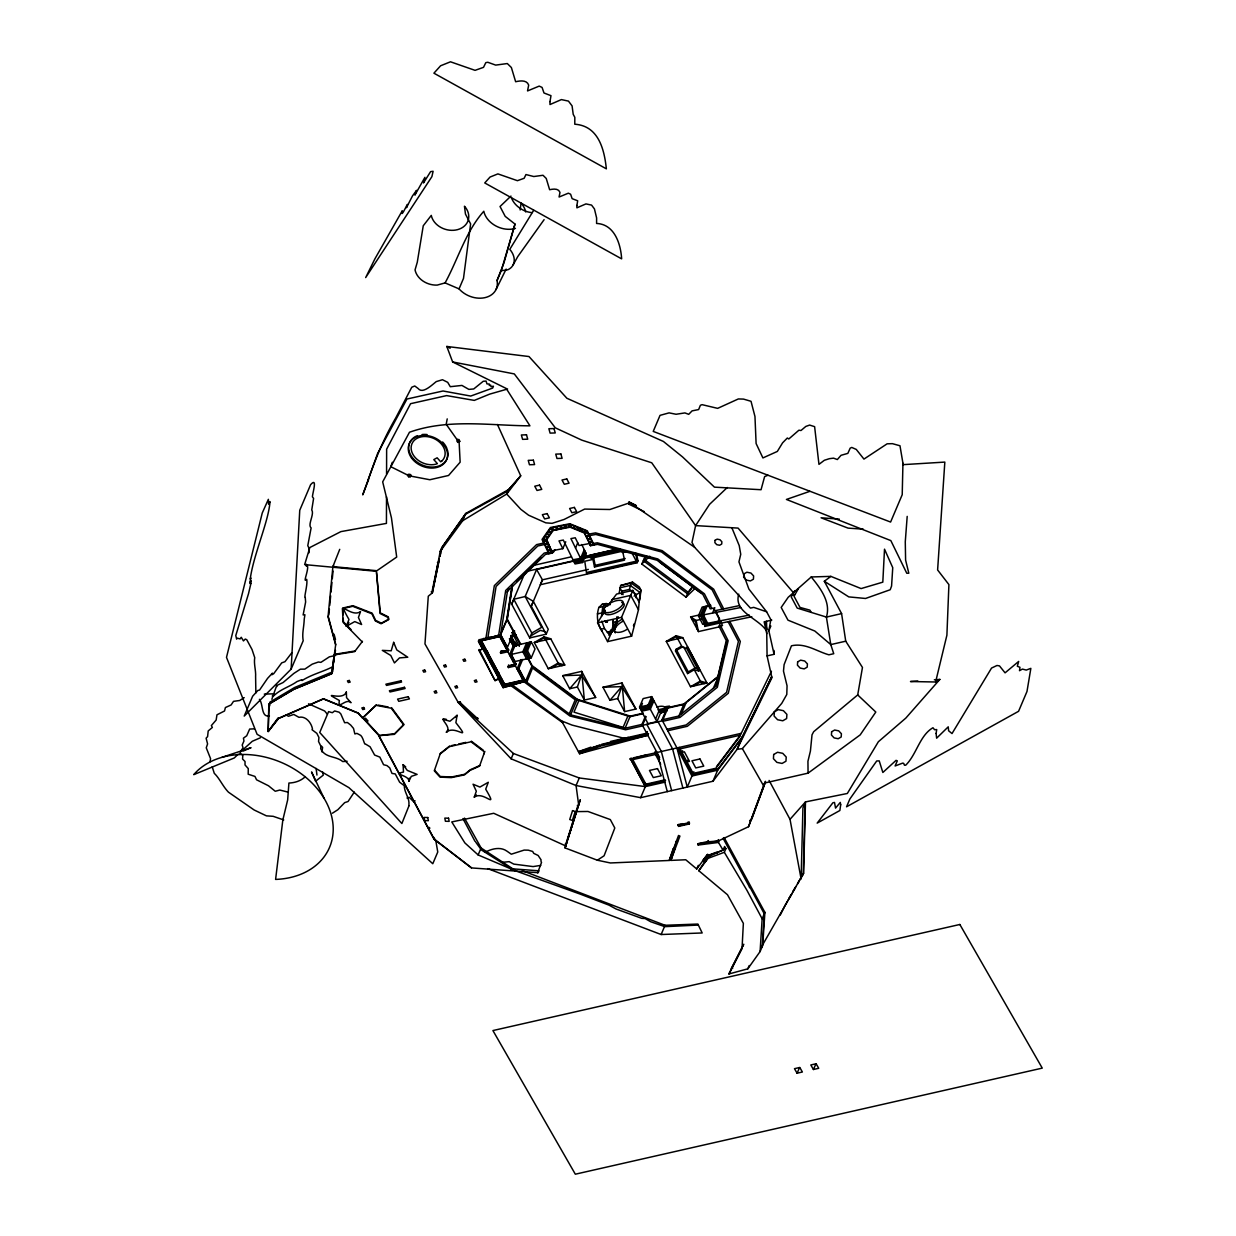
<?xml version="1.0" encoding="UTF-8"?>
<svg xmlns="http://www.w3.org/2000/svg" width="1236" height="1236" viewBox="0 0 1236 1236"><rect width="100%" height="100%" fill="white"/><g stroke="black" fill="none" stroke-linecap="round" stroke-linejoin="round"><path stroke-width="1.5" d="M386.513 496.764L386.435 523.4L340.889 531.619L309.85 547.533L304.643 564.605L376.099 571.264L396.694 557.065L391.457 517.915L382.681 481.87L409.471 432.245C448.22 418.448 489.75 425.601 529.935 425.833L506.204 388.459L452.639 361.947L446.799 346.451L528.977 356.54L566.891 398.27L663.423 441.468L682.535 456.918L714.454 487.154L761.052 489.719L764.62 476.602L767.973 475.227M386.574 473.929L386.636 449.193L410.568 403.693L446.629 395.597L474.3 400.402L489.719 394.114L507.594 389M306.343 564.203L306.327 566.181L306.914 565.084C310.035 567.463 302.001 584.551 306.667 579.329C308.042 583.686 303.562 598.78 305.246 597.374L305.632 601.978L303.129 614.972L304.921 614.74L304.241 619.066C303.855 628.367 301.939 633.017 303.191 640.758L291.14 669.124L244.218 716.092L252.654 696.208L257.891 690.46L259.529 690.09L267.563 678.379L272.399 673.156L271.982 674.701L273.65 673.759L281.7 662.882L284.944 661.708L291.727 652.902M308.969 552.832C309.695 548.908 308.83 547.888 307.779 545.663L311.117 527.911C307.254 525.022 314.686 514.161 311.75 509.927L313.604 498.386L312.43 496.841C312.538 492.994 317.853 476.571 310.622 484.651L299.745 510.283L291.14 669.124M800.65 878.441L803.323 873.867L805.13 802.72M471.441 867.734L434.191 839.105L378.865 735.575L358.193 713.002L323.461 698.742L278.409 718.379L268.166 731.496L268.845 703.995L293.72 689.255L331.696 673.605L335.728 644.373L328.173 616.192M760.65 948.321L803.585 873.234L805.486 801.901L847.324 793.481L878.363 741.739L905.803 718.116L939.839 679.414L934.339 679.8M510.375 868.676L538.989 870.808L538.185 872.693L471.41 867.919L434.037 839.198L378.726 735.667L394.346 734.354L403.662 724.976L391.287 708.228L376.099 705.339L362.534 718.039L358.054 713.157L323.461 698.943L278.563 718.518L268.166 731.496L269.015 704.072L293.844 689.364L331.835 673.713L334.168 654.941L354.655 651.619L362.472 641.299M269.711 705.849L269.819 702.187L294.647 687.479L332.639 671.828L333.102 668.228M581.692 671.364L584.365 700.055L595.659 697.49L581.692 671.364L562.704 675.675L569.672 688.746L577.382 686.984L581.492 675.088L562.704 675.675M621.971 682.921L624.628 711.612L635.922 709.047L621.971 682.921L602.967 687.231L609.951 700.302L617.66 698.556L621.754 686.644L602.967 687.231M743.763 944.227L728.946 973.968L747.811 968.823L760.094 951.55L762.149 918.796L764.899 912.353L724.157 837.575M764.899 912.353L762.705 945.401L760.094 951.55M907.193 516.385L905.277 541.785L905.602 560.093L908.815 573.226L906.776 573.241L890.832 540.595L786.42 499.452L809.796 491.356M665.88 711.333L666.915 710.916M621.677 602.473A10.707 4.465 -26 0 1 616.501 612.515A10.707 4.465 -26 0 1 605.053 610.692L597.544 622.805L607.587 641.608L631.611 636.154L638.471 609.781L639.151 602.256L632.817 590.391L616.579 594.083L608.931 604.203M362.225 641.901L343.144 622.388L342.403 608.653L352.785 606.304L371.912 613.798L375.358 620.935L381.09 623.763L388.567 619.7L387.996 617.444L380.039 613.489L376.347 570.661L332.901 566.613L328.034 616.826L335.636 644.868M328.838 614.941L329.379 609.224M329.749 605.408L330.661 595.86M331.032 592.044L331.943 582.511M332.314 578.695L333.04 571.063M619.082 593.404L620.626 585.509L632.523 582.094L639.383 587.038L640.866 590.066L639.939 599.429L638.95 601.762L640.866 590.066L631.21 583.098L620.626 585.509M621.538 594.485L621.878 591.148L619.638 587.842L630.221 585.431L639.877 592.399L634.161 596.123M635.937 597.73L636.262 594.392L629.402 589.448L621.878 591.148L623.068 594.717M335.589 655.435L329.394 656.826L320.912 662.357L318.378 662.017L312.198 664.165L304.829 669.124L300.379 669.186L293.844 673.419L283.09 682.535L276.663 685.578L271.858 699.267M438.672 562.086L439.367 558.811M408.869 781.322L411.279 776.378L417.119 774.4L407.293 770.414L403.106 764.744L403.477 772.083C391.488 774.493 409.394 774.91 408.869 781.322L409.27 778.093M321.901 751.874L322.627 747.378L321.514 746.158M333.828 662.805L334.292 659.205M334.771 655.605L335.481 650.182M442.797 719.228L449.935 721.252L457.073 715.32L455.883 722.674C472.013 743.531 455.234 724.157 446.381 732.237C452.839 726.923 436.632 716.895 446.397 719.383M520.124 209.981L521.067 203.09A22.001 16.779 23 0 1 525.733 211.974M441.113 550.684L443.013 546.034L465.369 514.361L507.054 491.418L518.178 479.089M498.649 635.273L505.694 590.453L544.211 553.079L548.166 552.276M505.709 647.741L507.424 647.355L500.657 634.701L507.44 591.302L545.447 554.423L552.461 553.064L546.636 539.684L552.461 553.064M511.998 585.771L506.667 619.761L500.765 633.697M512.353 585.71L507.038 619.669L520.279 644.466M501.152 677.683L495.08 680.65L478.888 650.368L482.643 649.24L478.286 641.098L500.657 634.701L507.285 619.082L512.585 585.122M485.794 638.95L494.338 585.632L536.578 544.612L543.732 543.052M487.787 638.379L496.084 586.467L537.784 545.988L544.427 544.52M440.619 552.724L439.97 555.86M644.28 511.658L628.753 504.087L629.093 502.001L635.953 505.339M717.761 841.237L718.44 839.646L718.471 842.442L698.216 845.038L697.784 843.817L717.761 841.237L748.537 826.699L764.559 783.037L808.066 773.149L807.942 761.252L810.414 751.086L812.021 734.817L813.674 731.712L857.707 694.926L862.465 667.455L845.733 641.19L841.592 613.612L824.319 581.26L830.855 576.378L861.106 588.583L882.813 582.156L884.512 549.17L892.747 567.679L891.573 586.065L890.198 589.742L865.54 598.471L848.777 596.895L824.319 581.26M447.216 418.88L446.196 424.288L457.428 440.155L457.876 439.12M439.228 560.14L432.384 592.816L428.289 596.215L424.968 643.925L458.216 702.45L511.117 758.827L576.069 785.54L640.65 797.668L712.971 781.245L737.089 749.34L771.928 677.73L767.077 655.899L774.076 654.308L768.838 630.746L770.847 619.669L766.629 611.789L748.877 589.031L738.943 561.87L740.75 554.3L739.221 545.601L731.866 527.741M432.384 592.816L440.201 551.38L441.885 547.424L465.771 513.419L508.629 489.564L520.711 475.783L497.444 424.504M437.899 565.856L437.235 568.854M629.402 589.448L631.21 583.098L632.523 582.094M431.997 591.828L437.884 563.369M439.985 556.509L441.885 547.424M435.721 576.069L434.253 582.928M435.906 575.049L436.926 570.63M771.65 676.895L741.785 738.278L717.668 770.183L691.959 776.023L661.955 719.862L678.858 716.03L715.629 686.397L726.258 640.603L719.028 626.312L721.051 621.538M210.012 761.824L210.568 758.672L206.257 747.811L207.586 743.918L206.103 738.155L207.586 736.641L208.204 730.939L212.36 727.448L211.371 725.563L216.145 720.047L216.964 714.81L224.535 710.978L225.4 707.548L231.117 704.953L233.511 701.353L239.707 700.488L244.203 697.614M917.823 680.99L910.484 681.53L935.606 681.994L946.9 635.211L948.908 584.597L937.614 569.966L944.829 462.094L902.697 464.674M602.318 631.441C597.158 624.829 596.185 615.265 598.904 607.401L602.226 604.265L606.119 603.539L610.321 604.528L607.726 605.007M601.468 616.393L602.797 606.691L606.119 603.539M569.502 833.806L577.104 809.395M510.962 196.076L500.039 206.52L505.2 216.362L514.995 224.071L503.948 262.897L497.026 280.557A22.418 17.103 23 0 1 484.836 297.675A22.418 17.103 23 0 1 459.05 288.884L445.099 282.905L437.189 285.099A19.498 15.635 16.3 0 1 415.049 269.896L417.274 262.264L423.253 225.771L431.287 215.404A19.143 15.342 16.3 0 0 457.737 229.602A19.143 15.342 16.3 0 0 464.458 206.211L465.462 214.091L470.622 223.917L463.5 278.394L459.05 288.884M565.578 846.366L567.293 840.866M514.995 224.071L501.461 270.066L497.026 280.557M568.035 838.487L569.147 834.949M368.004 480.433C376.702 455.435 384.226 437.884 395.752 417.922L411.758 387.239L414.755 385.987L418.062 388.444C422.465 394.222 431.209 385.617 436.262 381.6L442.473 379.73L447.71 382.341L450.275 386.698L461.94 385.431L468.861 389.386L473.712 388.969L483.23 381.291L486.057 381.059L486.953 383.902L489.317 384.056L489.317 385.508L490.661 385.091L490.97 386.652L493.458 386.204L492.67 388.073L470.715 396.061L443.013 390.993L406.953 399.027L377.629 453.457L362.735 494.879L368.544 479.676L367.88 480.758M565.825 844.203L577.645 806.366M565.053 847.911L580.256 799.877L565.053 847.911L597.359 860.225L610.368 862.96L669.232 860.472L673.033 849.225M669.232 860.472L678.518 835.49L679.924 836.077L670.854 860.395L685.748 859.762L696.749 868.985L707.672 854.246L702.62 860.642L704.937 862.079L709.634 856.115L725.887 848.622L724.62 846.49L723.06 850.152L706.853 856.193M670.854 860.395L675.01 848.02L674.439 849.348L673.002 848.838M392.306 462.264L390.792 466.698L407.865 475.196L409.796 474.639L410.831 475.829L410.213 477.081L407.586 475.783L408.313 474.16M474.269 797.127L476.323 791.225L473.048 784.211L479.923 787.069L488.297 782.28L485.717 789.186C498.633 811.434 483.879 790.237 474.269 797.127L476.385 794.902M484.079 753.419L479.553 766.135L470.02 770.383L464.473 774.879L451.31 777.614L440.031 777.135L434.3 770.8L440.356 753.388L449.641 746.034M483.817 754.037L484.806 751.38M633.45 625.756L634.099 623.917M515.706 634.717L513.743 635.814L515.706 634.717L516.277 636.957L514.562 637.343M765.3 782.388L748.537 826.699M738.742 594.13C733.427 611.913 757.699 618.046 765.98 630.113M765.486 781.724L751.797 819.02L749.696 820.658M346.312 626.312L348.969 619.452C336.238 597.189 351.009 618.417 360.526 611.588L358.425 617.475L361.607 624.504L354.763 621.6L346.312 626.312L348.876 622.465M507.424 647.355L514.408 630.777L512.09 632.708L519.367 646.351M526.783 682.287L532.531 668.012L575.234 699.823L569.24 713.929M632.817 590.391L621.569 617.351L631.611 636.154M673.728 849.101L676.803 841.639M511.689 604.157L513.774 599.259L525.176 596.509L533.349 601.345L548.259 629.279L546.188 634.176L529.734 637.915L511.689 604.157L524.713 573.38M573.21 561.19L536.594 569.502L525.176 596.509L541.646 627.347L531.804 633.017L529.734 637.915M546.188 634.176L531.264 606.243L542.45 579.823L536.594 569.502M511.117 758.827L513.388 753.496L458.216 702.45M445.099 282.905C458.139 259.035 465.663 231.642 483.801 211.263A22.001 16.779 23 0 0 515.443 228.351M332.901 566.613L339.73 549.34M332.793 567.231L333.596 565.331M268.166 731.496L278.069 717.946M408.591 477.05L409.827 474.13M411.14 475.057L410.707 476.107L429.834 479.738L448.56 475.474L460.147 462.187L459.081 441.376M496.038 289.502L506.157 269.093M457.953 442.395L456.918 441.19L457.49 440.031L460.163 441.283L457.953 442.395L459.174 439.537M362.534 718.039L376.347 704.736M440.201 551.38L462.666 520.727L465.771 513.419M378.726 735.667L394.639 733.69L403.909 724.373L391.549 707.625M508.629 489.564L506.729 494.029L462.666 520.727M479.599 640.712L480.186 639.352L481.005 640.866M479.105 642.612L479.722 641.16L501.476 636.216M479.537 643.415L481.87 641.577M480.928 640.341L481.468 639.058L482.287 640.588M480.155 644.589L482.488 642.735M478.888 650.368L479.259 649.518L495.08 680.65M480.773 645.748L483.106 643.91M483.554 639.584L484.018 638.471L482.751 638.765L483.554 640.294M481.407 646.922L483.724 645.068M484.867 639.213L485.3 638.178L486.119 639.707M482.025 648.081L484.357 646.243M482.643 649.24L484.975 647.401M487.494 638.456L490.414 637.019L491.233 638.548M507.254 592.152L508.738 588.66M483.508 649.858L485.594 648.56M488.807 638.085L489.147 637.312L489.95 638.842M484.126 651.017L486.227 649.734M484.744 652.175L486.845 650.893M491.449 637.328L500.657 634.701M485.377 653.35L487.463 652.052M492.762 636.957L493.797 637.961M485.995 654.508L488.081 653.226M494.076 636.571L495.08 637.668M486.613 655.683L488.714 654.385M495.389 636.2L496.347 637.39M487.231 656.841L489.332 655.559M496.702 635.829L497.629 637.096M487.865 658L489.95 656.718M498.015 635.443L498.911 636.803M488.483 659.174L490.568 657.876M499.344 635.072L500.194 636.509M489.101 660.333L491.202 659.051M489.719 661.507L491.82 660.209M490.352 662.666L492.438 661.384M490.97 663.825L493.071 662.542M491.588 664.999L493.689 663.701M492.222 666.158L494.307 664.875M492.84 667.316L494.925 666.034M493.458 668.491L495.559 667.193M507.764 649.008L508.66 649.904L507.857 651.774L500.812 653.38L501.26 650.847M494.076 669.649L496.177 668.367M566.675 527.278L553.295 530.445L570.136 527.2L584.396 532.994L590.484 545.725L597.482 544.365L657.088 560.248L702.944 594.547L710.175 608.838L713.666 608.127L722.504 625.601L719.028 626.312M494.709 670.824L496.795 669.526M495.327 671.982L497.413 670.7M504.829 651.032L501.615 651.511M495.945 673.141L498.046 671.859M506.436 650.414L508.537 650.198M496.563 674.315L498.664 673.017M500.812 653.38L500.286 652.392L507.332 650.8L508.135 648.915M497.196 675.474L499.282 674.192M497.814 676.633L499.916 675.35M498.432 677.807L500.534 676.509M513.249 645.965L509.495 654.833L527.494 650.739L531.248 641.886L513.249 645.965L509.464 638.873L511.179 638.487M499.452 680.696L501.77 678.842M531.264 606.243L533.349 601.345M514.964 645.578L511.21 654.447L514.995 661.538M500.07 681.855L502.403 680.016M500.688 683.014L503.021 681.175M515.582 663.392L515.443 665.957L508.382 667.564L508.537 664.983M501.306 684.188L503.639 682.334M508.382 667.564L509.433 665.895M501.94 685.347L504.257 683.508M502.357 686.15L502.975 684.698L524.728 679.754M498.819 679.522L503.176 687.679L503.794 686.227L478.904 639.63M552.739 552.43L552.507 550.669L562.813 548.676L565.748 541.754M504.489 687.309L504.257 684.404M507.857 666.575L514.918 664.968L515.706 663.099M505.802 686.922L505.539 684.111M507.131 686.552L506.822 683.832M526.582 642.936L522.813 651.805L526.598 658.896M508.444 686.181L508.104 683.539M509.757 685.795L509.371 683.245M528.127 642.596L524.358 651.449L528.158 658.541M521.082 659.576L517.065 669.016L518.78 668.63L522.627 659.545L520.912 659.947M511.086 684.559L510.684 685.532L562.581 722.596M511.071 685.424L510.653 682.952M529.688 642.241L525.933 651.094L529.719 658.185M513.697 684.667L513.218 682.365M515.026 684.296L514.5 682.087M516.339 683.91L515.767 681.793M517.652 683.539L517.05 681.5M575.543 548.027L577.737 542.82M518.965 683.168L518.332 681.206M520.279 682.782L519.614 680.912M513.28 661.924L531.279 657.83L535.034 648.977L531.248 641.886M584.396 532.994L590.87 545.2L593.326 544.752L592.214 542.434L589.757 542.882M521.592 682.411L520.897 680.634M522.905 682.04L522.164 680.341M523.863 681.669L569.92 716.015L625.601 729.765L642.751 725.872M524.234 681.654L523.446 680.047M503.176 687.679L525.547 681.283L532.175 665.679L527.726 657.351M584.273 549.665L580.596 558.317L573.01 559.784M584.952 551.04L581.275 559.707L573.689 561.175M585.648 552.461L581.971 561.113L574.385 562.581M562.813 548.676L558.996 540.904L563.322 540.07L575.064 563.971L582.65 562.504L586.327 553.836L581.739 544.504M590.484 545.725L589.356 543.546L579.051 545.539L575.25 537.768L570.908 538.602L582.65 562.504M591.04 556.555L619.159 550.159L622.929 552.585L624.504 560.155L594.501 566.984L592.925 559.398L584.767 561.252L586.575 573.566L637.452 562.009L635.52 552.739M594.501 566.984L595.196 565.315L593.635 557.73L589.866 555.319L616.115 549.356M481.098 847.973L516.555 871.272L478.131 854.941L481.098 847.973L464.473 818.077M628.753 504.087L629.448 502.434L636.355 505.802M645.47 716.169L641.978 724.404L625.076 728.251L570.615 714.871L577.243 699.267L532.175 665.679M588.336 569.394L542.45 579.823L540.364 584.721L637.143 562.735L637.961 560.804L636.803 555.242M578.927 700.472L573.967 712.137L623.083 727.401L627.888 716.061M695.374 588.104L686.042 597.142L641.731 564.002L646.134 556.107M537.598 872.832L541.553 862.388A7.215 4.264 -7.3 0 1 541.105 859.885L538.124 855.466L533.751 853.365L532.654 851.449L528.266 850.167L524.157 850.09L511.318 854.2L506.884 851.11C500.379 846.428 491.665 848.9 485.964 851.851L484.574 851.728M664.875 782.172L645.346 786.606L579.282 777.969L576.069 785.54L578.664 804.976M625.076 728.251L630.221 716.123L643.369 713.141M648.174 724.033L639.537 707.054L643.137 698.587L651.712 696.625L660.534 713.157L656.749 722.087M686.042 597.142L688.128 592.245L692.747 586.281M642.442 703.361L640.279 708.429L648.854 706.482L652.453 698.016M648.375 723.57L656.949 721.623L648.112 705.092L651.712 696.625M653.195 699.406L649.595 707.873L641.02 709.819M646.15 716.679L642.473 725.331L662.45 720.789L666.853 710.406M653.921 700.781L650.337 709.248L641.762 711.194M698.803 671.04L686.691 648.375L687.386 646.706L699.499 669.387L698.803 671.04L694.292 669.742L687.587 673.589L675.474 650.924L676.169 649.255L681.53 646.181M644.234 784.566L645.346 786.606L630.345 758.533L631.982 758.162L645.887 784.18M647.386 731.573L646.691 733.226L610.522 741.445M749.294 615.08L702.697 624.304L698.417 615.868L702.156 607.061L710.793 605.3M511.936 682.658L512.384 685.038L561.623 720.943L579.545 753.728L647.788 735.296L648.498 733.628L601.685 744.273M655.559 719.028L659.159 710.561M704.087 606.675L700.348 615.466L704.613 623.902M660.333 712.461L665.292 709.155L663.562 709.51L665.864 706.606L669.448 706.096L668.274 707.764M705.648 606.351L701.924 615.142L706.189 623.593M707.116 606.057L703.392 614.848L707.656 623.284M661.955 719.862L667.1 707.749L667.595 708.676L658.51 710.746M704.844 626.42L705.54 624.767L719.8 621.523L719.105 623.176L704.844 626.42L704.211 623.392M712.585 612.963L714.825 607.679M687.587 673.589L688.282 671.936L694.987 668.073L699.499 669.387M698.417 615.868L740.735 607.525M665.076 779.808L644.234 784.551L644.945 782.898L646.042 784.953L640.65 797.668M678.858 716.03L684.002 703.917L719.29 675.459M681.237 714.145L686.135 702.604M727.092 639.908L716.664 682.102L718.749 677.158M682.643 750.746L681.932 752.4L684.404 751.843L689.472 761.345L687.015 761.901L687.71 760.248M713.388 688.236L718.286 676.71M715.629 686.397L717.714 681.453M678.549 747.934L692.654 774.369L687.262 787.085L676.957 747.95M771.449 671.225L739.437 737.027L715.814 768.282L693.164 773.427L693.875 771.774M688.993 821.971L689.286 823.964L678.61 826.39L678.224 824.597L681.051 823.948M678.61 826.39L678.224 824.597M676.092 841.345L677.513 841.932M678.873 825.787L689.626 823.161M768.838 630.746L770.862 626.003M689.286 823.964L688.915 822.172M712.971 781.245L718.363 768.529L742.481 736.625L771.527 676.942M742.481 736.625L737.089 749.34L742.372 748.599L781.739 703.377L786.791 694.477L787.054 685.795L783.485 671.102L784.103 664.644L791.457 645.795C805.223 642.658 816.502 651.295 828.892 654.802L833.744 653.705L830.777 644.589L826.405 617.073C831.148 601.978 820.148 587.981 811.249 576.965L788.197 597.282L781.183 607.448L787.981 620.163L814.818 631.024L830.777 644.589L845.733 641.19M698.216 845.038L698.34 843.632L708.491 841.376M661.136 934.524L665.045 925.285L697.876 924.049L702.187 932.964L661.136 934.524L487.633 868.599M708.197 840.943L708.46 842.566L698.556 844.25M696.749 868.985L698.309 865.324M708.46 842.566L708.367 840.557M728.946 973.968L742.033 948.645L743.361 923.369L727.494 894.756L698.819 870.731L705.663 860.364L704.937 862.079M704.134 860.488L703.763 861.353L708.645 855.157L716.509 852.237L717.251 853.273M698.819 870.731L709.634 856.115M708.815 858.062L724.327 852.284L725.887 848.622M765.439 781.322L763.554 785.756L742.372 748.599M747.811 968.823L749.217 965.532M607.587 641.608L618.232 616.795M797.081 1073.203L802.38 1071.998L799.785 1067.471L794.47 1068.677L797.081 1073.203L799.553 1067.626M813.412 1069.495L818.726 1068.29L816.115 1063.763L810.816 1064.968L813.412 1069.495L815.914 1063.949M354.284 792.091L348.073 801.5L344.674 802.643L337.845 809.719L332.422 813.211M742.774 946.297L743.485 944.907M780.302 915.026L785.169 905.231M734.57 962.149L731.264 968.514L732.747 968.19M737.089 957.236L742.218 947.348M606.227 622.28L607.726 620.518L606.876 622.156L604.837 621.275L606.876 622.156M736.702 957.993L734.972 961.361M788.954 898.773L792.122 893.365M787.471 901.245L785.463 904.752M795.119 888.035L792.848 891.99M797.514 883.941L798.657 881.948M513.218 264.689L517.791 256.547L544.103 219.668M794.64 590.854L791.21 596.88L797.189 608.081L826.405 617.073L841.592 613.612M787.965 900.411L788.553 899.391M798.425 588.614L794.037 596.246L800.016 607.432L809.935 610.151L811.125 612.361M789.078 898.217L791.009 894.879M792.956 891.542L795.845 886.552M797.792 883.215L803.585 873.234M533.705 210.274L509.788 249.332A19.498 13.874 29.4 0 1 507.903 269.742L500.565 270.854M664.35 709.495C667.888 705.632 659.004 705.586 657.058 707.347M455.821 717.235L457.073 715.32M546.374 540.317L553.573 529.811M553.326 552.307L555.319 549.618M716.509 766.629L740.148 735.374M520.711 475.783L506.729 494.029L520.85 509.34L528.606 515.211L545.818 522.843L552.09 523.338L564.157 519.429L584.659 509.077L609.92 509.495L628.923 503.052M446.381 732.237L448.235 729.796M646.66 556.107L643.183 560.588L687.494 593.728L693.272 586.266M240.217 752.091L243.029 747.749L242.194 745.014L243.94 741.044L243.446 738.155L246.721 735.76L249.672 729.055L254.276 728.854M569.672 688.746L581.492 675.088L595.659 697.49M609.951 700.302L621.754 686.644L635.922 709.047M790.02 819.329L805.486 801.901L802.921 807.942L801.129 879.028L790.02 819.329L769.086 780.426M761.082 947.997L762.272 946.452L764.281 913.806L750.546 888.344A3.044 1.421 74.6 0 1 748.861 885.826L723.091 838.286M315.644 781.183L323.26 775.142L322.611 771.944M641.731 564.002L649.734 556.246M238.208 754.161L234.299 757.946L193.743 774.663A77.791 59.328 23 0 1 318.795 790.654A77.791 59.328 23 0 1 275.597 879.414L282.828 820.04L287.664 799.893L288.915 783.037A29.17 22.248 23 0 0 305.369 776.579M240.804 751.642L252.299 741.276L260.379 737.784M516.633 581.523L526.242 572.237M528.977 569.58L541.322 557.652M727.293 487.494L709.557 504.35L695.605 525.609L691.99 542.465L694.601 547.285L750.453 608.112L753.713 607.37L766.629 611.789M608.684 635.088L612.005 631.951L613.581 625.509L613.18 620.178M719.043 676.046L683.755 704.489L666.853 708.321M440.093 754.006L449.379 746.652L471.04 741.785L484.543 752.013M667.842 707.888L667.085 708.506L668.336 708.413M808.066 773.149L860.21 734.864L875.799 712.044L857.707 694.926M415.095 800.866L413.72 801.809L409.286 797.344L406.999 798.039M597.359 860.225L604.095 855.775L614.802 827.996L610.306 819.576L587.981 811.48L576.362 811.619M935.606 681.994L939.839 679.414M530.538 635.984L540.379 630.329L545.339 631.766M534.292 642.519L544.134 636.849L550.746 638.78L564.775 665.014L548.305 668.753L534.292 642.519L550.746 638.78M536.887 641.917L543.624 638.054L548.151 639.367M548.305 668.753L558.147 663.083L564.775 665.014M550.916 668.151L557.637 664.288L562.164 665.601M666.281 641.391L676.123 635.721L682.735 637.652L706.961 682.998L690.507 686.737L666.281 641.391L682.735 637.652M668.877 640.789L675.613 636.926L680.14 638.24M675.474 650.924L682.179 647.061L686.691 648.375M690.507 686.737L700.348 681.067L706.961 682.998M693.102 686.135L699.839 682.272L704.365 683.585M347.115 761.268L342.727 761.561C335.62 755.613 325.238 758.301 320.665 748.692L320.927 746.359L318.548 741.476L318.934 737.49L316.849 733.365L312.059 729.75L312.461 728.885C311.379 722.875 305.786 715.721 298.942 717.328L293.766 714.439L288.421 716.262L285.887 714.794M540.765 865.385L533.087 866.59L513.774 864.103L509.201 861.662L502.449 862.311M269.417 715.845C260.904 717.853 263.469 704.056 259.39 699.298M479.815 765.501L470.298 769.765L464.751 774.261L451.588 776.98L440.294 776.502L434.562 770.183M243.183 751.055L251.032 747.672L221.97 757.328M272.229 696.038L273.341 696.177C280.51 689.039 289.379 687 296.98 681.577L301.63 679.754L302.048 680.557C312.461 674.068 322.503 672.013 333.025 666.637M590.947 747.131L578.433 751.704L628.243 737.413M599.893 744.922L580.256 752.075L579.545 753.728L600.974 745.926L647.788 735.296M630.005 759.337L646.861 754.779M532.994 565.516L571.372 556.803M584.69 556.463L617.397 549.031M584.18 557.668L620.534 549.402M527.293 571.248L573.659 560.711M584.783 558.178L621.893 549.757M593.635 557.73L621.754 551.349M622.929 552.585L626.559 551.75M595.196 565.315L625.215 558.502M587.085 572.376L637.961 560.804M611.665 599.707L630.777 595.366L638.471 609.781M512.09 632.708L513.805 632.322M500.194 637.421L501.893 637.019M512.585 635.165L510.885 635.551L514.145 641.654M510.669 636.046L512.384 635.644M500.812 638.579L502.527 638.193M501.43 639.738L503.145 639.352M511.271 638.286L509.556 638.672L511.21 641.778M502.048 640.912L503.763 640.526M502.681 642.071L504.381 641.685M503.299 643.23L505.014 642.844M597.544 622.805L621.569 617.351M503.917 644.404L505.632 644.018M504.535 645.563L506.25 645.177M505.169 646.737L506.884 646.335M485.3 651.619L487.169 651.187L488.05 652.855L486.196 653.272M506.065 650.491L508.66 649.904M505.941 650.785L501.136 651.14M510.252 656.254L511.967 655.868M511.009 657.676L512.724 657.274M739.452 605.594L714.964 610.708M719.846 626.729L698.448 631.581L690.615 616.918L699.53 614.895M511.766 659.082L513.481 658.695M791.905 595.227L794.733 594.593M512.523 660.503L514.238 660.117M690.615 616.918L696.131 620.457L701.476 619.251M511.04 665.262L516.231 664.087M516.107 664.365L508.892 665.648M496.517 672.585L498.371 672.168L499.267 673.821L497.397 674.253M517.606 670.02L519.321 669.634M518.224 671.194L519.939 670.793M518.857 672.353L520.572 671.967M519.475 673.512L521.19 673.126M495.435 679.785L499.066 678.966L482.874 648.684M520.093 674.686L521.808 674.3M520.727 675.845L522.426 675.459M521.345 677.019L523.06 676.617M771.789 620.086L764.157 621.816L766.784 633.713M521.963 678.178L523.678 677.791M522.581 679.337L524.296 678.95M503.794 686.227L525.547 681.283L570.615 714.871M639.537 707.054L648.112 705.092M658.015 709.819L684.002 703.917M643.122 713.713L629.974 716.71L576.996 699.839L531.928 666.25L527.695 658.34M662.743 721.33L680.001 717.405L717.328 687.324L728.143 640.712L720.681 625.972M666.992 729.286L686.181 724.929L726.583 692.361L738.417 641.345L728.097 621.693M667.764 730.754L687.309 726.304L728.282 693.288L740.318 641.469L729.75 621.337M633.852 757.745L741.229 733.334M632.77 759.63L655.435 754.47M680.063 748.877L740.333 735.188M646.042 784.953L665.571 780.519M692.654 774.369L718.363 768.529M677.977 825.2L688.653 822.774M451.449 745.632L455.049 744.814M458.664 743.995L465.879 742.372M698.371 925.069L664.813 926.66L650.63 921.716L645.084 918.549L641.731 918.348L615.991 908.97L609.024 905.154L580.565 894.246L515.335 870.762M721.252 623.114L751.797 616.749M593.404 543.546L597.22 542.805L657.784 558.935L704.412 593.805L711.843 608.498M598.904 607.401L602.797 606.691M597.328 613.828L601.221 613.118M613.087 622.264L616.115 621.708L616.131 623.825A13.133 6.504 79.5 0 1 613.566 630.901M600.541 629.248L604.45 628.537L608.375 633.388L610.862 633.96M613.164 627.316L614.972 629.047M608.761 632.369L612.036 631.797M585.231 533.396L587.687 532.948L588.799 535.265L586.327 535.713M588.877 534.106L595.551 532.886L662.156 550.638L713.651 589.155L723.693 608.885M589.587 535.59L595.814 534.462L661.461 551.936L712.199 589.896L722.025 609.224M586.714 536.501L589.17 536.053L590.283 538.371L587.811 538.819M546.158 546.822L548.63 546.374L547.517 544.041L545.061 544.504L547.687 550.005L550.144 549.556L549.047 547.239M588.228 539.684L590.7 539.236L591.797 541.553L589.34 542.001M546.575 547.687L549.618 547.131M334.415 654.338L354.902 651.017M708.8 841.778L719.151 840.851M666.915 710.453L665.895 710.453L666.745 710.113M273.712 693.829L264.288 694.091M663.825 709.541L663.639 710.901L661.322 711.874L662.635 710.236L662.388 712.276L665.555 711.581M670.36 857.799L671.982 857.722M811.249 576.965L830.855 576.378M607.772 606.088L606.66 606.103A13.133 6.504 79.5 0 0 602.581 614.091L602.581 614.57M607.293 632.384L609.008 632.369A13.133 6.504 79.5 0 0 613.102 624.381L613.087 621.105M607.88 632.523L608.143 632.523A13.133 6.504 79.5 0 0 610.924 629.896M515.057 645.362L513.064 642.596M514.763 646.073L513.836 646.042L512.708 642.488M863.238 529.147L848.066 528.127L821.09 517.791L839.29 519.12M378.031 705.061L388.166 706.992M452.639 361.947L514.3 373.921L555.304 427.841L581.801 440.14L651.743 462.789L695.605 525.609L738.077 528.096L793.651 592.956M602.226 604.265L605.022 604.914M327.107 713.929L324.651 710.978L308.536 703.809M283.724 819.947L273.171 816.316L266.42 815.853L254.137 809.982L228.444 792.168C222.774 786.312 219.483 778.232 214.276 773.319L212.206 766.799M288.251 792.168L279.83 790.051L275.257 791.256L268.49 785.772L256.563 779.792L254.956 776.424L248.189 774.215L248.266 768.591L245.022 764.96L245.037 761.515L242.565 759.028L242.812 755.165L239.908 753.342M438.533 562.72L437.451 562.411L438.378 563.57M624.752 738.448L572.021 725.084L561.623 720.943M577.243 699.267L630.221 716.123M578.417 805.733L577.366 805.347L578.17 806.552M566.366 844.389L565.3 844.018L566.103 845.208M513.388 753.496L579.282 777.969M522.303 870.654L665.045 925.285M577.536 529.456L582.882 531.635M565.856 845.996L493.72 813.288L451.758 821.925L464.875 842.921L478.131 854.941M380.302 612.886L388.243 616.841L388.83 619.097L381.337 623.16L375.605 620.333L372.175 613.195L353.048 605.702L342.666 608.05L343.036 614.925M446.799 346.451L450.136 348.228M691.851 619.236L695.621 621.662L697.212 629.263M589.155 556.972L592.925 559.398M629.093 502.001L694.601 547.285M659.591 562.071L700.426 592.616M643.817 559.105L688.128 592.245M471.302 741.152L483.307 750.252M403.106 764.744L405.702 766.876M428.969 827.347L429.896 828.151M460.194 702.62L477.096 718.162M351.039 629.587L343.407 621.785L343.222 618.355M433.604 837.266L435.798 840.588L437.76 852.006L432.785 863.732L348.923 787.656L257.103 734.308L226.497 657.367L262.264 512.971L268.366 499.329L268.567 504.226L269.989 501.569C268.784 521.252 253.473 554.531 250.213 579.112L250.846 577.907L249.873 582.99L251.016 580.596L250.305 583.886L251.016 583.068L248.498 593.728L235.782 635.536L236.632 639.136L237.111 638.147L240.155 638.888L241.236 637.266L243.461 640.928L245.269 639.058L246.767 639.723L252.036 649.518L254.74 657.66C253.658 663.933 256.022 670.236 255.605 676.71L255.867 692.948M362.797 717.452L378.973 735.065M365.454 718.162L368.034 720.99M512.693 869.634L481.468 850.013L475.736 842.149M718.471 842.442L723.06 850.152M724.327 852.284L746.946 890.337L762.149 918.796M683.74 647.031L694.987 668.073M631.92 552.955L637.143 562.735M676.123 635.721L682.179 647.061M694.292 669.742L700.348 681.067M676.169 649.255L688.282 671.936M679.275 747.425L693.164 773.427M658.093 721.778L672.6 748.939L682.905 788.074M646.83 724.342L661.337 751.488L671.642 790.623M641.978 724.404L659.622 757.436M659.7 759.476L655.358 751.349L654.663 753.002L660.688 764.296M687.633 822.28L688.267 823.47M617.66 698.556L624.628 711.612M682.473 823.639L683.106 824.829M630.345 758.533L644.234 784.551M577.382 686.984L584.365 700.055M544.134 636.849L558.147 663.083M513.774 599.259L531.804 633.017M527.494 650.739L531.279 657.83M507.285 619.082L520.619 644.049M516.957 645.254L515.211 641.994L511.611 640.851L511.117 641.978L515.088 643.245L516.555 646.181M511.395 637.405L513.573 641.484M514.408 643.029L515.968 645.949M511.364 642.056L513.944 646.891M518.78 668.63L525.547 681.283M499.761 636.617L507.332 650.8M507.857 651.774L514.918 664.968M515.443 665.957L523.013 680.14M491.696 636.725L492.515 638.255M487.865 637.606L488.683 639.12M486.582 637.9L487.401 639.414M484.018 638.471L484.836 640.001M481.437 640.773L504.69 684.311M716.169 612.222L719.584 618.973M594.13 545.014L587.301 530.831L569.889 523.74L550.437 527.509L542.032 539.483L548.892 553.759M604.049 608.606L605.053 610.677M324.064 798.286L311.549 771.944L315.736 781.476M601.824 621.105L604.45 628.537M276.663 685.578L276.941 686.521M462.944 818.556L474.995 841.345M334.06 634.222L335.497 639.475M656.98 752.477L667.285 791.627M765.254 622.017L766.892 629.387M718.471 620.148L719.105 623.176M696.131 620.457L698.448 631.581M316.122 768.452L316.957 775.065M376.532 572.577L380.116 610.97M616.872 616.795L617.351 623.021M512.044 640.99L510.916 637.637M511.704 640.881L510.623 638.332M774.014 650.46L774.076 654.308M766.552 621.275L767.077 655.899M447.463 450.074A20.332 15.512 23 0 1 435.134 466.884A20.332 15.512 23 0 1 410.785 455.188A20.332 15.512 23 0 1 417.459 435.644M422.079 434.547A20.332 15.512 23 0 1 427.115 434.562M442.596 441.994A20.332 15.512 23 0 1 446.984 448.653M627.054 629.356A10.877 5.655 -30.4 0 1 613.566 628.043L614.23 626.204A10.877 5.655 -30.4 0 1 621.986 619.329M615.327 632.863A10.877 5.655 -30.4 0 1 614.663 629.912L615.312 628.058A10.877 5.655 -30.4 0 1 623.083 621.198M531.99 212.638A19.143 13.627 29.4 0 1 511.395 197.621M346.358 691.975L346.543 697.629L351.024 702.728C346.095 697.444 337.397 711.024 339.359 700.488C319.429 689.255 342.511 702.11 346.358 691.975M662.743 712.029L660.688 713.326L662.743 712.029M902.944 463.237L902.218 494.694L890.6 522.055L653.226 431.41L660.039 415.358L669.093 412.87L676.061 414.261L684.914 412.917L688.715 414.323L692.083 410.877L698.634 409.564L700.395 405.284L702.094 404.666L717.652 408.359L738.355 398.95L743.5 399.089L751.024 401.298L754.964 416.501L756.108 443.539L762.906 457.938L777.336 451.434L782.589 442.843L787.317 438.023L788.815 438.965L798.919 430.205L800.99 430.514L805.841 426.42L809.642 425.076L814.617 426.667L818.958 464.381L824.35 460.286L829.371 458.68L833.527 458.154L837.344 459.545L841.036 455.311L847.865 453.365L850.167 448.174L851.758 447.432L856.27 449.425L863.949 459.097L887.124 443.817L892.407 443.662L899.978 445.763L902.944 463.237M936.1 733.458L936.641 738.17L948.228 726.845L948.63 730.785L952.014 733.566L991.55 668.058L996.973 665.493L999.476 665.88L1005.069 672.847L1018.68 661.43L1017.336 666.281L1019.963 667.316L1019.515 670.684L1022.435 669.093L1026.266 670.082L1030.855 668.352L1026.992 691.465L1018.572 711.303L846.552 806.799L849.858 799.012L876.726 760.959L879.229 760.897L882.859 772.485L896.038 760.372L897.305 760.851L895.111 765.965L902.604 763.137C905.03 762.844 903.053 766.042 905.741 765.177C916.633 754.439 919.661 735.451 932.948 727.741L934.586 729.734L936.718 729.58L936.1 733.458M715.026 540.364L714.871 542.65L716.772 544.674L719.615 545.246L721.716 544.025L721.87 541.754L719.97 539.73L717.127 539.143L715.026 540.364M743.856 573.952L743.639 577.212L746.359 580.101L750.406 580.92L753.419 579.205L753.62 575.93L750.916 573.04L746.868 572.222L743.856 573.952M774.369 711.843L774.091 716.03L777.583 719.738L782.774 720.789L786.621 718.564L786.899 714.393L783.423 710.685L778.232 709.634L774.369 711.843M773.69 754.501L773.427 758.688L776.903 762.38L782.094 763.431L785.957 761.221L786.22 757.035L782.743 753.327L777.552 752.276L773.69 754.501M797.637 661.893L797.436 665.169L800.14 668.058L804.203 668.877L807.201 667.146L807.417 663.886L804.698 660.997L800.65 660.163L797.637 661.893M831.627 731.758L831.426 735.018L834.13 737.907L838.193 738.726L841.191 737.011L841.407 733.736L838.688 730.847L834.64 730.028L831.627 731.758M409.023 805.687L401.87 823.516L319.738 732.485L328.591 711.612L332.329 712.724L334.647 710.963L339.112 712.183L340.812 713.898L344.628 722.72L347.409 722.519L350.684 725.053L353.511 728.421L354.856 733.937L356.926 733.381L359.228 734.57C363.384 735.497 363.987 745.617 365.64 744.134L370.074 746.776L374.616 755.041L379.823 757.096L383.577 764.729L386.945 765.578L389.742 767.88L391.982 773.427L395.242 773.921L399.63 782.203L404.265 785.694C404.388 792.956 409.579 797.653 408.931 804.667L409.023 805.687M549.989 101.568L549.974 104.55L561.391 99.591L568.452 101.105L572.083 105.894L573.21 114.33L574.817 117.312L574.786 124.218C598.039 125.825 604.234 148.351 606.351 168.838L433.913 73.187L440.603 65.771L450.491 61.8L475.057 70.344L483.523 67.347L485.81 62.634L487.803 62.279L495.698 65.106L507.316 63.546L511.38 67.532L515.644 81.73C519.954 80.742 526.86 79.722 528.684 85.114L527.525 90.939L539.205 86.103L542.063 87.416L543.995 92.994L550.978 95.666L549.989 101.568M576.888 205.47L576.888 207.833L585.957 203.909L591.565 205.099L594.439 208.915L596.617 217.969L596.586 223.453C614.338 224.195 620.704 243.569 621.646 258.865L484.744 182.943L490.059 177.042L497.907 173.89L517.42 180.688L524.141 178.293L525.949 174.554L533.798 176.532L543.021 175.28L546.235 178.447L549.634 189.726C553.048 188.938 558.533 188.135 559.985 192.399L559.074 197.034L568.344 193.187L570.615 194.237L572.129 198.656L577.675 200.788L576.888 205.47M423.639 182.712L430.591 171.649L433.11 171.279L431.889 176.671L365.671 277.575L374.941 258.787L402.272 210.769C399.8 221.63 410.8 195.612 406.428 207.71L412.515 195.875L416.594 190.329L414.894 195.087L424.921 177.335L423.639 182.712M840.681 804.729L839.877 810.507L817.166 823.114L832.894 802.767L834.516 802.458L835.536 808.097L840.279 802.427L840.681 804.729M431.395 591.812L432.306 592.971L431.395 591.812M393.651 642.349L391.209 650.8L382.31 650.383L390.761 655.466L394.438 662.929L399.491 657.907L407.772 657.228L396.787 649.92L393.651 642.349M666.389 707.919L665.092 708.831L666.389 707.919M666.127 709.619L664.953 710.082L666.127 709.619M572.562 810.615L569.719 819.499L572.376 820.457L575.219 811.573L572.562 810.615M570.646 524.589L570.074 526.134L569.24 524.435L570.646 524.589M574.369 526.103L573.597 528.066L570.8 526.922L571.573 524.976L574.369 526.103M577.845 527.525L577.073 529.471L574.276 528.344L575.049 526.381L577.845 527.525M581.399 528.962L580.626 530.924L577.83 529.796L578.602 527.834L581.399 528.962M584.968 530.414L584.195 532.376L581.399 531.248L582.171 529.286L584.968 530.414M585.957 530.816L585.4 532.252L587.193 531.928L585.957 530.816M665.571 710.731L664.705 710.916L665.571 710.731M664.875 710.468L663.964 711.055L664.875 710.468M514.408 630.777L512.894 634.238L514.609 633.852L514.408 630.777M667.625 707.625L666.358 708.382L667.625 707.625M666.776 708.614L665.184 709.479L666.776 708.614M543.237 538.896L543.16 540.518L545.339 540.117L543.237 538.896M544.968 536.424L543.624 538.34L546.003 539.715L547.347 537.815L544.968 536.424M546.698 533.967L545.354 535.868L547.733 537.243L549.078 535.342L546.698 533.967M548.429 531.495L547.1 533.396L549.464 534.771L550.808 532.87L548.429 531.495M550.159 529.023L548.83 530.939L551.21 532.314L552.538 530.414L550.159 529.023M550.901 527.973L552.415 529.549L550.901 527.973M442.194 460.688L440.711 461.8L437.127 457.799L433.79 459.607L437.374 463.608L435.505 464.288A17.582 13.411 23 0 1 411.202 449.255A17.582 13.411 23 0 1 432.353 437.868A17.582 13.411 23 0 1 442.194 460.688M477.482 717.977L476.694 718.44L477.42 719.213L478.224 718.734L477.482 717.977M459.838 701.708L459.035 702.172L459.761 702.944L460.565 702.481L459.838 701.708M539.529 485.13L534.755 486.211L537.027 490.46L541.785 489.363L539.529 485.13M566.783 478.935L562.025 480.016L564.296 484.265L569.054 483.183L566.783 478.935M547.115 513.604L542.357 514.686L544.612 518.935L549.387 517.853L547.115 513.604M574.385 507.409L569.611 508.49L571.882 512.739L576.656 511.658L574.385 507.409M349.278 680.449L347.424 680.881L348.305 682.535L350.174 682.117L349.278 680.449M464.829 659.221L462.959 659.638L463.855 661.306L465.709 660.874L464.829 659.221M445.516 664.983L443.662 665.401L444.543 667.069L446.412 666.637L445.516 664.983M424.72 670.036L422.866 670.453L423.747 672.121L425.617 671.704L424.72 670.036M404.45 687.309L389.386 690.739L390.035 691.959L405.099 688.529L404.45 687.309M476.154 680.171L474.3 680.588L475.18 682.241L477.05 681.824L476.154 680.171M408.251 696.702L397.575 699.128L398.749 701.322L409.41 698.896L408.251 696.702M456.748 685.995L454.894 686.428L455.775 688.081L457.644 687.664L456.748 685.995M363.724 707.486L361.854 707.904L362.751 709.557L364.605 709.14L363.724 707.486M436.014 691.063L434.145 691.496L435.041 693.149L436.895 692.732L436.014 691.063M657.475 768.622L649.472 770.43L653.288 777.568L661.291 775.76L657.475 768.622M699.947 758.966L691.944 760.789L695.744 767.927L703.763 766.104L699.947 758.966M959.847 924.482L492.917 1030.561L575.327 1174.2L1042.257 1068.12L959.847 924.482M400.943 680.804L385.879 684.203L386.528 685.408L401.607 682.025L400.943 680.804M555.613 527.061L552.569 527.664L553.62 529.827L556.679 529.24L555.613 527.061M559.815 526.258L556.772 526.845L557.838 529.008L560.881 528.421L559.815 526.258M564.033 525.439L560.974 526.026L562.04 528.205L565.099 527.617L564.033 525.439M568.22 524.636L565.192 525.223L566.258 527.386L569.286 526.799L568.22 524.636M546.034 540.935L543.562 541.399L544.674 543.716L547.146 543.268L546.034 540.935M550.561 550.422L548.104 550.87L549.217 553.203L551.673 552.739L550.561 550.422M554.022 428.568L548.877 428.722L550.097 433.11L555.242 432.94L554.022 428.568M526.505 434.809L521.376 434.979L522.596 439.352L527.726 439.182L526.505 434.809M560.881 453.952L555.752 454.122L556.972 458.494L562.102 458.324L560.881 453.952M533.365 460.194L528.235 460.364L529.456 464.751L534.585 464.581L533.365 460.194M427.764 817.537L424.025 817.429L424.612 820.565L428.351 820.689L427.764 817.537M448.56 818.217L444.821 818.093L445.408 821.245L449.162 821.368L448.56 818.217M411.526 457.969A20.332 15.512 23 0 0 445.532 461.708A20.332 15.512 23 0 0 426.698 435.551A20.332 15.512 23 0 0 411.526 457.969M608.081 612.639A10.707 4.465 -26 0 0 623.207 602.921A10.707 4.465 -26 0 0 608.9 603.894A10.707 4.465 -26 0 0 608.081 612.639"/></g></svg>
